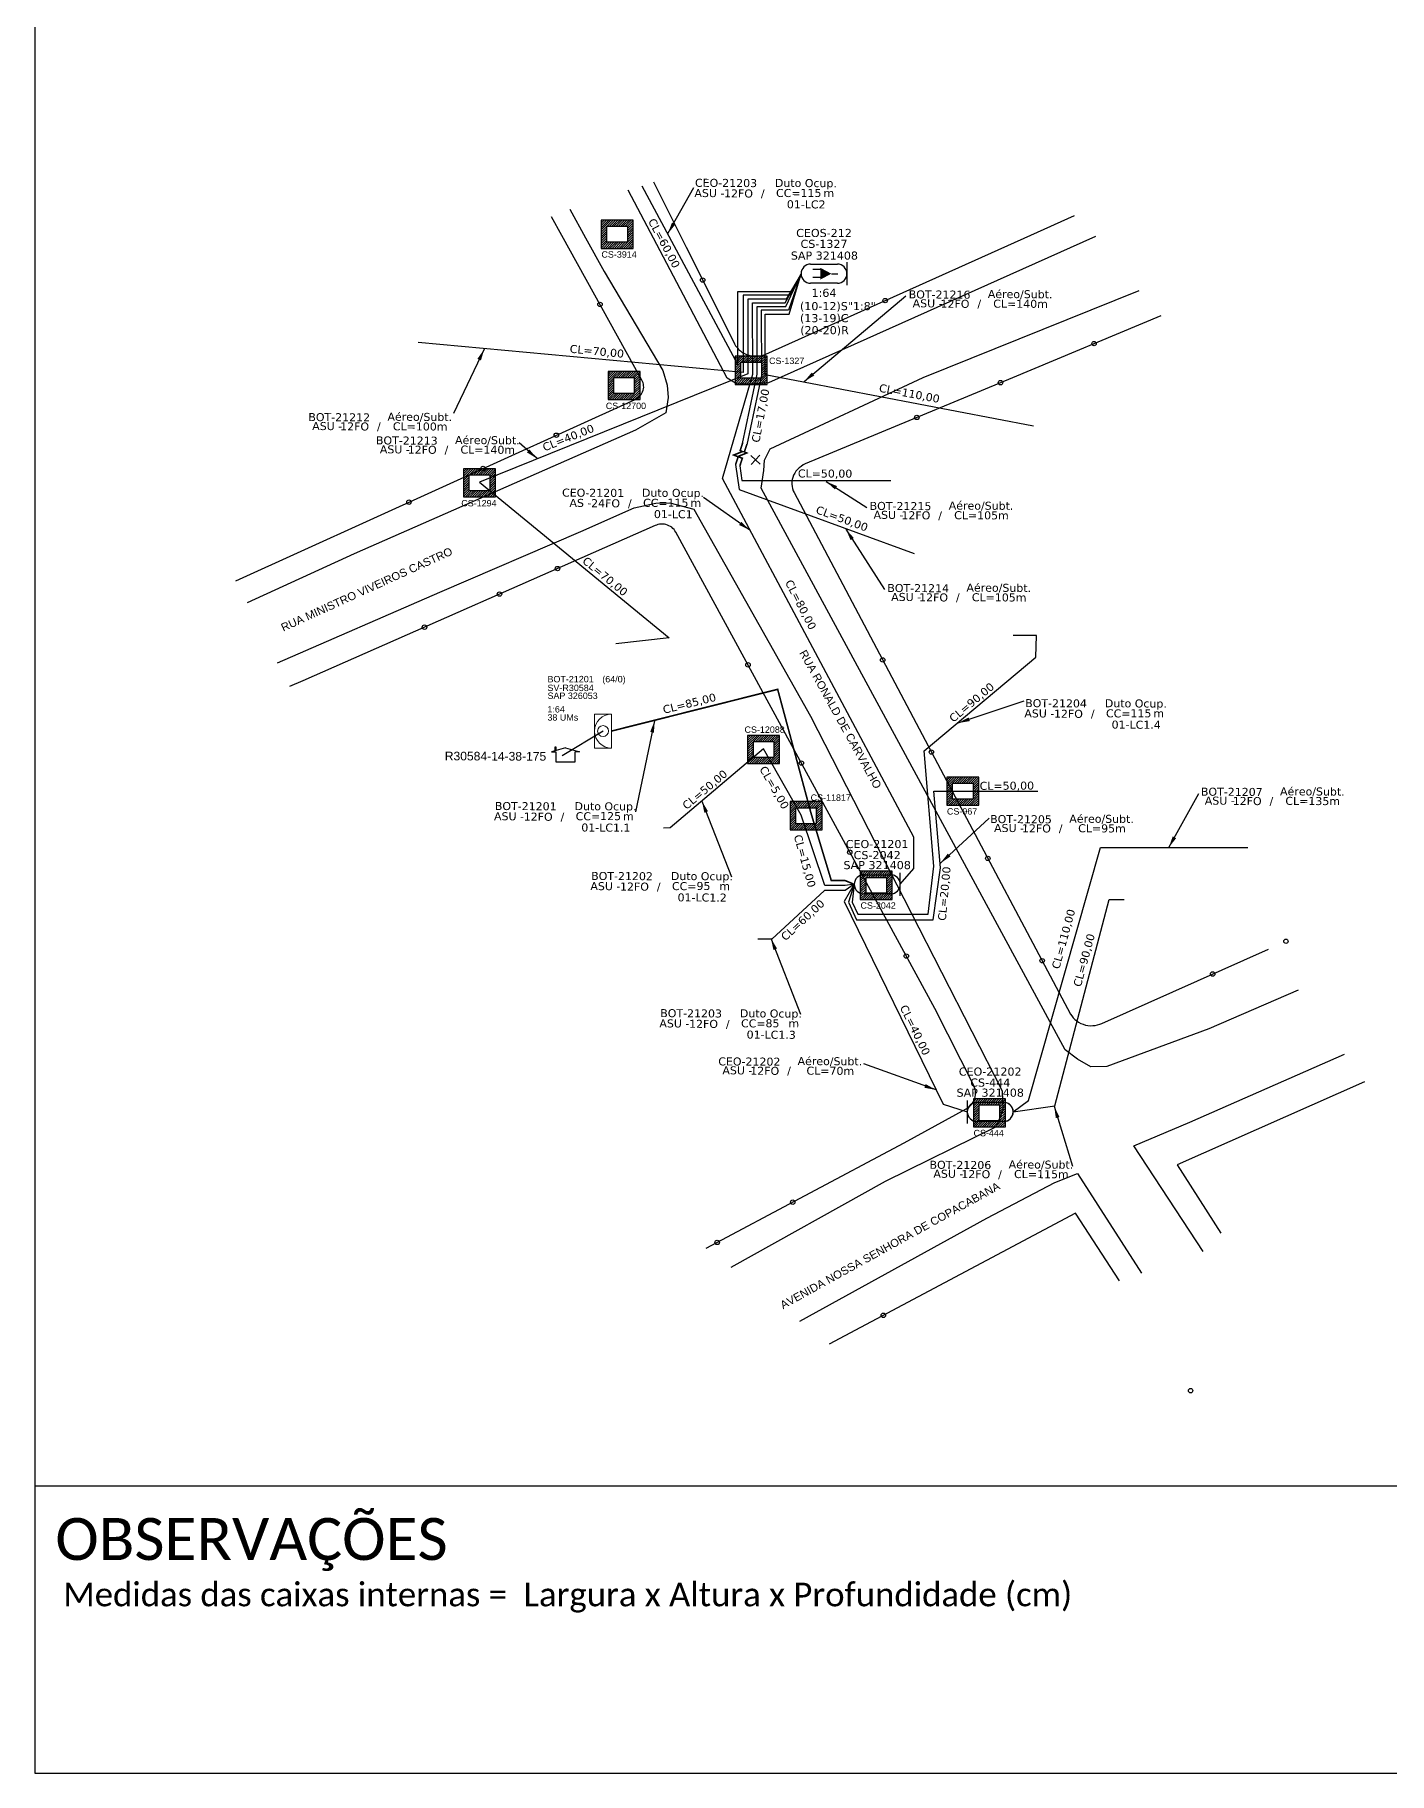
# Model space of a CAD drawing. Extents: x -89 to 749, y 705 to 1299.
# Drawn here: x -89.3 to 140.4, y 705 to 999.8 of the extents above; entities that cross this region are included whole.
import ezdxf
from ezdxf.enums import TextEntityAlignment as Align

# ---------------------------------------------------------------- set-up
doc = ezdxf.new("R2010")
doc.units = 0
for name, color, linetype in [('10.0-Cartográfico', 252, 'Continuous'), ('10.1-Caixas Subterrâneas', 5, 'Continuous'), ('20.4-CEOS', 1, 'Continuous'), ('20.5-CEO', 1, 'Continuous'), ('CAP a instalar', 1, 'Continuous'), ('celulas gpon', 7, 'Continuous'), ('label_cabos', 7, 'Continuous'), ('Legenda', 1, 'Continuous'), ('Segmento de Logradouro Texto', 238, 'Continuous'), ('Subida Lateral', 5, 'Continuous'), ('Surveys Casinhas', 7, 'Continuous'), ('surveys legendas', 7, 'Continuous')]:
    doc.layers.add(name, color=color, linetype=linetype)
doc.layers.add("20.0-LEGENDA DOS CDO'S", color=1, linetype='Continuous', lineweight=0)
doc.layers.add('20.1-CDO_INTERIOR', color=1, linetype='Continuous', lineweight=0)
doc.layers.add('EXTRA', color=50, linetype='Continuous', plot=False)
doc.styles.add('ARIAL', font='arial.ttf')
doc.styles.add('DIGICADE', font='')
doc.styles.add('siredit', font='verdana.ttf')
doc.styles.add('WMF-Calibri0', font='calibri.ttf')
doc.styles.get('DIGICADE').set_extended_font_data('Arial')
doc.linetypes.add('FENCELINE1', pattern='A,0.25,-0.1,[133,ltypeshp.shx,S=0.1,R=0,X=-0.1,Y=0],-0.1,1', length=1.45)
doc.dimstyles.new('CC', dxfattribs={"dimtxt": 1, "dimasz": 2, "dimexe": 0.18, "dimexo": 0.0625, "dimgap": 0.09, "dimtad": 0, "dimdec": 0, "dimrnd": 1, "dimzin": 0, "dimdsep": 46, "dimtxsty": 'siredit', "dimblk": 'NONE', "dimcen": 0, "dimse1": 1, "dimse2": 1, "dimsd1": 1, "dimsd2": 1, "dimclrt": 7, "dimadec": 0, "dimazin": 0, "dimtfac": 1, "dimtdec": 0, "dimtofl": 0, "dimtmove": 0, "dimatfit": 3, "dimfxl": 0, "dimtolj": 1, "dimtzin": 0, "dimarcsym": 0})

# ---------------------------------------------------------------- blocks, each defined once
blk = doc.blocks.new('DV')
at = {"linetype": 'Continuous'}
blk.add_circle((0, 0), 0.00000275, dxfattribs=at)
blk = doc.blocks.new('*X75')
at = {"color": 0, "linetype": 'Continuous'}
for p, q in [((-1.25, 0.34099), (-0.49099, 1.1)), ((-1.25, 0.517767), (-0.667767, 1.1)), ((-1.25, 0.694544), (-0.844544, 1.1)), ((-1.25, 0.87132), (-1.02132, 1.1)), ((-1.25, 1.048097), (-1.198097, 1.1)), ((-1.25, 0.164214), (-0.8035, 0.610714)), ((-1.25, -0.012563), (-0.8035, 0.433937)), ((-1.25, -0.18934), (-0.8035, 0.25716)), ((-1.25, -0.366117), (-0.8035, 0.080383)), ((-0.789214, 0.625), (-0.314214, 1.1)), ((-0.612437, 0.625), (-0.137437, 1.1)), ((-0.43566, 0.625), (0.03934, 1.1)), ((-0.258883, 0.625), (0.216117, 1.1)), ((-0.082107, 0.625), (0.392893, 1.1)), ((0.09467, 0.625), (0.56967, 1.1)), ((0.271447, 0.625), (0.746447, 1.1)), ((0.448223, 0.625), (0.923223, 1.1)), ((0.625, 0.625), (1.1, 1.1)), ((0.801777, 0.625), (1.25, 1.073223)), ((0.8035, 0.449947), (1.25, 0.896447)), ((0.8035, 0.27317), (1.25, 0.71967)), ((0.8035, 0.096393), (1.25, 0.542893)), ((0.8035, -0.080383), (1.25, 0.366117)), ((0.8035, -0.25716), (1.25, 0.18934)), ((0.8035, -0.433937), (1.25, 0.012563)), ((-1.25, -0.542893), (-0.8035, -0.096393)), ((-1.25, -0.71967), (-0.8035, -0.27317)), ((-1.25, -0.896447), (-0.8035, -0.449947)), ((-1.25, -1.073223), (-0.801777, -0.625)), ((-1.1, -1.1), (-0.625, -0.625)), ((-0.923223, -1.1), (-0.448223, -0.625)), ((-0.746447, -1.1), (-0.271447, -0.625)), ((-0.56967, -1.1), (-0.09467, -0.625)), ((-0.392893, -1.1), (0.082107, -0.625)), ((-0.216117, -1.1), (0.258883, -0.625)), ((-0.03934, -1.1), (0.43566, -0.625)), ((0.137437, -1.1), (0.612437, -0.625)), ((0.314214, -1.1), (0.789214, -0.625)), ((0.49099, -1.1), (1.25, -0.34099)), ((0.667767, -1.1), (1.25, -0.517767)), ((0.8035, -0.610714), (1.25, -0.164214)), ((0.844544, -1.1), (1.25, -0.694544)), ((1.02132, -1.1), (1.25, -0.87132)), ((1.198097, -1.1), (1.25, -1.048097))]:
    blk.add_line(p, q, dxfattribs=at)
blk = doc.blocks.new('MANHOLE_MQ')
at = {"color": 0, "linetype": 'Continuous'}
for p, q in [((0.00000623, 0.00000569), (-0.00000627, 0.00000569)), ((-0.00000627, 0.00000569), (-0.00000627, -0.00000531)), ((-0.00000404, 0.00000331), (0.00000399, 0.00000331)), ((-0.00000404, -0.00000294), (-0.00000404, 0.00000331)), ((0.00000399, 0.00000331), (0.00000399, -0.00000294)), ((0.00000623, -0.00000531), (0.00000623, 0.00000569)), ((-0.00000627, -0.00000531), (0.00000623, -0.00000531)), ((0.00000399, -0.00000294), (-0.00000404, -0.00000294)), ((0.00000399, -0.00000294), (0.00000399, -0.00000294))]:
    blk.add_line(p, q, dxfattribs=at)
at = {"color": 0, "linetype": 'Continuous', "xscale": 5e-06, "yscale": 5e-06, "zscale": 1e-05}
blk.add_blockref('*X75', (-0.00000002, 0.00000019), dxfattribs=at)
blk = doc.blocks.new('Inst CB DT OCUP CFOA-SM-ASU-120-S-12')
at = {"layer": 'label_cabos', "color": 0, "style": 'siredit'}
for tag, flags, p in [('ID_ATIVIDADE', 3, (1.31, 2.67)), ('FATOR', 1, (11.56, 2.55))]:
    blk.add_attdef(tag, text='', height=1, rotation=359.69, dxfattribs=dict(at, flags=flags)).set_placement(p, align=Align.MIDDLE_CENTER)
for tag, p in [('TIPO_CABO', (1.26, 0)), ('DESTINO_CABO', (3.13, 1.26)), ('CABO', (4.69, -0.05)), ('/', (7.71, -0.05)), ('LANCE', (10.91, 0)), ('TIPO_CABO', (13.11, 1.24)), ('UND', (15.96, 0)), ('FID', (13.15, -1.41))]:
    blk.add_attdef(tag, text='', height=1, rotation=359.69, dxfattribs=at).set_placement(p, align=Align.MIDDLE_CENTER)
blk.add_attdef('QTDE', (12.43, -0.47), '', height=1, rotation=359.69, dxfattribs=at)
blk = doc.blocks.new('Inst CB DT OCUP CFOA-SM-AS-80-TS-24')
at = {"layer": 'label_cabos', "color": 0, "style": 'siredit'}
for tag, flags, p in [('ID_ATIVIDADE', 3, (1.31, 2.67)), ('FATOR', 1, (11.56, 2.55))]:
    blk.add_attdef(tag, text='', height=1, rotation=359.69, dxfattribs=dict(at, flags=flags)).set_placement(p, align=Align.MIDDLE_CENTER)
for tag, p in [('TIPO_CABO', (1.76, 0)), ('DESTINO_CABO', (3.13, 1.26)), ('CABO', (4.69, -0.05)), ('/', (7.71, -0.05)), ('LANCE', (10.91, 0)), ('TIPO_CABO', (13.11, 1.24)), ('UND', (15.96, 0)), ('FID', (13.15, -1.41))]:
    blk.add_attdef(tag, text='', height=1, rotation=359.69, dxfattribs=at).set_placement(p, align=Align.MIDDLE_CENTER)
blk.add_attdef('QTDE', (12.43, -0.47), '', height=1, rotation=359.69, dxfattribs=at)
blk = doc.blocks.new('_None')
blk = doc.blocks.new('LEGENDA DOS CABOS')
at = {"layer": 'EXTRA', "color": 0, "style": 'siredit'}
for tag, p in [('ID', (4.6, 0.97)), ('XX', (9.03, 0.97))]:
    blk.add_attdef(tag, text='', height=0.48, rotation=359.69, dxfattribs=at).set_placement(p, align=Align.MIDDLE_CENTER)
at = {"layer": 'Legenda', "color": 0, "style": 'siredit'}
for tag, p in [('TIPO_CABO', (1.31, 0)), ('CABO', (4.69, -0.05)), ('/', (6.81, -0.05)), ('METROS', (10.03, -0.05))]:
    blk.add_attdef(tag, text='', height=0.8, rotation=359.69, dxfattribs=at).set_placement(p, align=Align.MIDDLE_CENTER)
blk = doc.blocks.new('*U108')
at = {"layer": '20.4-CEOS', "color": 7, "style": 'siredit'}
for tag, p in [('FIBRAS_SPLITTER', (0, 0)), ('FIBRAS_TOP_C', (0, -4.13)), ('RESERVA_FINAIS', (0, -5.46))]:
    blk.add_attdef(tag, p, '', height=1.01, dxfattribs=at)
for tag, p, flags in [('ID_ATIVIDADE', (0, -6.77), 3), ('QTDE', (0, -9.4), 1), ('FATOR', (0, -8.09), 1), ('FID', (0, -10.71), 1)]:
    blk.add_attdef(tag, p, '', height=1.01, dxfattribs=dict(at, flags=flags))

msp = doc.modelspace()

# ---------------------------------------------------------------- linework, layer by layer
at = {"color": 1}
for p, q in [((32.11, 928.49), (33.68, 927.02)), ((33.63, 928.54), (32.16, 926.97))]:
    msp.add_line(p, q, dxfattribs=at)
msp.add_lwpolyline([(-89.32, 705.02), (749.25, 705.02), (749.25, 1299.02), (-89.32, 1299.02), (-89.32, 705.02)])
at = {"color": 4}
msp.add_lwpolyline([(7.06, 881.75), (0.12, 877.54)], dxfattribs=at)
at = {"color": 7}
msp.add_lwpolyline([(-89.24, 753.78), (237.71, 753.78)], dxfattribs=at)
for centre, start, end in [((70.44, 817.17), 89.9874, 270.0003), ((74.99, 817.17), 269.6848, 91.416)]:
    msp.add_arc(centre, 1.62, start, end, dxfattribs=at)
at = {"color": 5}
msp.add_point((49.64, 855.76), dxfattribs=at)
at = {"layer": '10.0-Cartográfico', "color": 4}
for points in [[(16.15, 964.28), (11.31, 973.46)], [(15.6, 974.86), (21.14, 963.81)], [(1.44, 970.23), (4.08, 965.41)], [(0.05, 965.79), (-1.7, 968.93)], [(79.58, 965.84), (87.02, 969.18)], [(-55.22, 907.24), (12.5, 937.98), (12.74, 938.12), (12.97, 938.27), (13.16, 938.45), (13.35, 938.63), (13.52, 938.84), (13.64, 939.06), (13.76, 939.3), (13.85, 939.54), (13.9, 939.79), (13.94, 940.05), (13.93, 940.3), (13.9, 940.56), (13.85, 940.81), (13.75, 941.05), (13.64, 941.28), (0.05, 965.79)], [(4.08, 965.41), (7.22, 959.67), (17.18, 942.88), (17.92, 940.42), (18.09, 938.34), (17.7, 935.73), (12.53, 932.8), (-35.16, 911.81), (-53.3, 903.47)], [(90.58, 965.59), (35.12, 940.8), (32.28, 940.59), (29.81, 940.56), (28.09, 941.6), (16.15, 964.28)], [(21.14, 963.81), (22.76, 960.57), (29.34, 947.43), (29.53, 947.1), (29.78, 946.77), (30.03, 946.48), (30.34, 946.22), (30.66, 945.97), (31.02, 945.77), (31.39, 945.6), (31.78, 945.47), (32.18, 945.38), (32.59, 945.32), (33.01, 945.3), (33.42, 945.33), (33.83, 945.4), (34.23, 945.5), (34.67, 945.68), (79.58, 965.84)], [(124.92, 837.82), (109.8, 831.25), (92.47, 824.84), (89.75, 824.81), (87.5, 826.11), (85.4, 827.71), (33.88, 922.96), (34.32, 925.92), (34.45, 927.7), (35.39, 929.63), (61.34, 941.68), (97.96, 956.44)], [(101.62, 952.18), (76.47, 941.67), (41.33, 927.06), (40.96, 926.87), (40.62, 926.64), (40.3, 926.4), (40.02, 926.11), (39.77, 925.81), (39.55, 925.48), (39.37, 925.14), (39.24, 924.77), (39.14, 924.4), (39.09, 924.02), (39.08, 923.63), (39.11, 923.25), (39.2, 922.87), (39.31, 922.5), (39.46, 922.18)], [(-48.14, 893.32), (-20.63, 905.31), (3.31, 915.59), (12.34, 919.58), (16.02, 920.4), (18.38, 920.43), (22.42, 919.39), (42.22, 884.3), (59.31, 850.9), (74.72, 820.76), (74.84, 817.46), (73.69, 814.63), (54.9, 805.37), (28.73, 790.79)], [(39.46, 922.18), (64.76, 874.35), (86.32, 833.77), (86.53, 833.45), (86.78, 833.13), (87.06, 832.85), (87.37, 832.59), (87.7, 832.37), (88.07, 832.18), (88.45, 832.02), (88.84, 831.9), (89.26, 831.82), (89.67, 831.79), (90.08, 831.8), (90.49, 831.84), (90.89, 831.92), (91.29, 832.03), (91.63, 832.17), (119.89, 844.78)], [(24.56, 794.04), (58.11, 811.94), (68.61, 817.7), (68.89, 817.88), (69.17, 818.08), (69.4, 818.31), (69.63, 818.56), (69.81, 818.83), (69.96, 819.12), (70.08, 819.42), (70.17, 819.73), (70.21, 820.05), (70.24, 820.37), (70.21, 820.69), (70.15, 821.01), (70.05, 821.31), (69.92, 821.64), (63.31, 834.7), (19.39, 915.5), (19.25, 915.72), (19.09, 915.93), (18.9, 916.12), (18.7, 916.3), (18.47, 916.44), (18.23, 916.57), (17.98, 916.68), (17.71, 916.76), (17.45, 916.81), (17.17, 916.84), (16.89, 916.84), (16.62, 916.82), (16.35, 916.77), (16.09, 916.68), (15.88, 916.61), (-43.85, 890.28), (-46.11, 889.32)], [(108.83, 793.48), (97.06, 811.39), (106.56, 815.43), (132.78, 826.94)], [(136.18, 822.25), (104.4, 808.18), (111.81, 796.62)], [(40.42, 781.68), (72.12, 799.15), (83.67, 805.2), (87.5, 806.75), (98.38, 789.85)], [(94.61, 788.54), (87.16, 800.02), (45.4, 777.79)]]:
    msp.add_lwpolyline(points, dxfattribs=at)
at = {"layer": '20.1-CDO_INTERIOR', "color": 1, "lineweight": 18}
msp.add_lwpolyline([(5.62, 878.87), (5.62, 884.63), (8.5, 884.63), (8.5, 878.87)], close=True, dxfattribs=at)
msp.add_circle((7.06, 881.75), 0.923, dxfattribs=at)
msp.add_arc((8.5, 881.75), 2.88, 90.0276, 270.0276, dxfattribs=at)
at = {"layer": '20.4-CEOS', "color": 7}
for p, q in [((42.25, 960.92), (46.79, 960.92)), ((46.79, 957.69), (42.25, 957.69))]:
    msp.add_line(p, q, dxfattribs=at)
for points in [[(48.4, 961.26), (48.4, 957.36)], [(43.98, 960.01), (42.6, 960.01)], [(43.98, 958.67), (42.6, 958.67)], [(45.77, 959.31), (46.86, 959.31)]]:
    msp.add_lwpolyline(points, dxfattribs=at)
msp.add_lwpolyline([(45.77, 959.31, 0, 2, 0), (43.9, 959.31, 2, 2, 0)], format="xyseb", dxfattribs=at)
for centre, start, end in [((42.25, 959.31), 90, 270), ((46.79, 959.31), 270, 90)]:
    msp.add_arc(centre, 1.62, start, end, dxfattribs=at)
at = {"layer": '20.5-CEO', "color": 5}
for p, q in [((51.27, 857.39), (55.82, 857.39)), ((55.82, 854.14), (51.27, 854.14))]:
    msp.add_line(p, q, dxfattribs=at)
at = {"layer": '20.5-CEO', "color": 7}
for p, q in [((70.44, 818.8), (74.99, 818.8)), ((74.99, 815.55), (70.44, 815.55))]:
    msp.add_line(p, q, dxfattribs=at)
at = {"layer": '20.5-CEO', "color": 5}
msp.add_lwpolyline([(57.45, 853.8), (57.45, 857.72)], dxfattribs=at)
at = {"layer": '20.5-CEO', "color": 7}
msp.add_lwpolyline([(68.81, 819.13), (68.81, 815.22)], dxfattribs=at)
at = {"layer": '20.5-CEO', "color": 5}
for centre, start, end in [((51.27, 855.76), 90, 270), ((55.82, 855.76), 270, 90)]:
    msp.add_arc(centre, 1.62, start, end, dxfattribs=at)
at = {"layer": '20.5-CEO', "color": 7}
for centre, start, end in [((70.44, 817.17), 90, 270), ((74.99, 817.17), 270, 90)]:
    msp.add_arc(centre, 1.62, start, end, dxfattribs=at)
at = {"layer": 'CAP a instalar', "color": 7, "ltscale": 5}
for points in [[(13.61, 974.21), (29.93, 943.83), (29.93, 956.28), (39.04, 956.28), (40.63, 959.31)], [(57.45, 855.76), (59.77, 858.44), (59.77, 863.76), (59.77, 863.76), (27.33, 924.6), (32.43, 942.29), (32.42, 954.38), (37.96, 954.38), (40.63, 959.3)], [(49.64, 855.76), (49.3, 852.72), (50.23, 850.72), (62.19, 850.72), (63.17, 858.84), (61.48, 878.42), (61.48, 878.42), (80.44, 894.3), (80.57, 897.93), (76.6, 897.93)], [(49.64, 855.76), (48.12, 855.56), (44.68, 855.56), (40.66, 867.51), (34.27, 878.71), (18.42, 865.35), (17.3, 865.31)], [(49.64, 855.76), (48.12, 854.73), (44.61, 854.73), (35.65, 846.48), (33.27, 846.48)]]:
    msp.add_lwpolyline(points, dxfattribs=at)
at = {"layer": 'CAP a instalar', "color": 8, "linetype": 'FENCELINE1', "ltscale": 5}
for points in [[(40.63, 959.3), (38.87, 955.65), (30.79, 955.65), (30.81, 942.56), (-24.29, 947.63)], [(40.63, 959.3), (38.08, 955.01), (31.59, 955.01), (31.61, 942.33), (-13.92, 923.94), (18.27, 897.55), (9.21, 896.52)], [(30.69, 930.54), (33.18, 942.29), (33.16, 953.74), (38.05, 953.74), (40.63, 959.31)], [(40.63, 959.31), (38.51, 953.11), (33.88, 953.11), (33.9, 942.05), (31.41, 930.29)], [(80.02, 933.46), (34.54, 942.15), (34.52, 952.47), (38.61, 952.47), (40.63, 959.3)], [(29.53, 926.95), (30.12, 922.7), (59.82, 911.88)], [(30.25, 926.7), (30.6, 924.24), (55.86, 924.26)], [(49.64, 855.76), (48.65, 852.71), (50.04, 849.76), (63.03, 849.76), (64.25, 858.57), (63.13, 871.58), (80.76, 871.57)], [(76.62, 817.17), (79.22, 819.13), (91.38, 861.98), (116.39, 861.98)], [(49.64, 855.76), (47.96, 852.83), (64.74, 818.46), (68.81, 817.17)], [(76.62, 817.17), (83.66, 818.2), (92.9, 853.19), (95.44, 853.19)]]:
    msp.add_lwpolyline(points, dxfattribs=at)
at = {"layer": 'CAP a instalar', "ltscale": 5, "const_width": 0.271}
msp.add_lwpolyline([(49.64, 855.76), (48.12, 856.39), (45.76, 856.39), (42.31, 867.85), (36.66, 888.83), (36.66, 888.83), (8.5, 881.75)], dxfattribs=at)
at = {"layer": 'Subida Lateral', "color": 8, "const_width": 0.271}
for points in [[(29.53, 926.95), (29.96, 928.26), (29.22, 928.56), (30.69, 929.15), (30.31, 929.33), (30.74, 930.68)], [(30.25, 926.7), (30.67, 928.01), (29.93, 928.31), (31.41, 928.91), (31.02, 929.09), (31.46, 930.43)]]:
    msp.add_lwpolyline(points, dxfattribs=at)
at = {"layer": 'Surveys Casinhas'}
for p, q in [((0.7, 878.91), (-1.68, 878.22)), ((-1.14, 879.02), (-1.14, 878.39)), ((-0.89, 879.02), (-1.14, 879.02)), ((-0.89, 878.46), (-0.89, 879.02)), ((0.7, 878.91), (3.08, 878.21)), ((-1.68, 878.22), (-0.93, 878.22)), ((-0.93, 878.22), (-0.93, 876.52)), ((-0.93, 876.52), (2.33, 876.51)), ((3.08, 878.21), (2.33, 878.21)), ((2.33, 876.51), (2.33, 878.21))]:
    msp.add_line(p, q, dxfattribs=at)

# ---------------------------------------------------------------- block references
at = {"layer": '10.0-Cartográfico', "xscale": 135674.9956311449, "yscale": 135674.9956311449, "zscale": 135674.9956311449}
for p in [(23.94, 958.23), (6.53, 954.1), (54.89, 954.75), (90.31, 947.45), (74.45, 940.83), (60.26, 934.93), (-0.87, 931.92), (-13.29, 926.28), (-25.87, 920.57), (-0.67, 909.31), (-10.51, 904.98), (-23.23, 899.37), (31.63, 892.98), (54.47, 893.81), (62.73, 878.19), (40.68, 876.33), (48.89, 861.21), (72.3, 860.16), (122.85, 846.1), (58.48, 843.59), (81.52, 842.8), (110.43, 840.55), (39.21, 801.86), (26.4, 795.03), (54.58, 782.67), (106.69, 769.9)]:
    msp.add_blockref('DV', p, dxfattribs=at)
at = {"layer": '10.1-Caixas Subterrâneas', "color": 30, "xscale": 433871.7503406091, "yscale": 433871.7503406091, "zscale": 433871.7503406091}
for p, rotation in [((9.45, 966.07), 180.0000000000629), ((32.16, 943.01), 180.0000000000629), ((10.6, 940.43), 180.0000000000629), ((-13.92, 923.94), 180.0000000000629), ((34.27, 878.71), 180.0000000000628), ((68.04, 871.63), 180.0000000000629), ((41.46, 867.48), 180.0000000000628), ((53.38, 855.67), 180.0000000000629), ((72.55, 817.08), 180.0000000000629)]:
    msp.add_blockref('MANHOLE_MQ', p, dxfattribs=dict(at, rotation=rotation))
at = {"layer": '20.4-CEOS', "color": 0, "lineweight": 0}
ref = msp.add_blockref('*U108', (40.44, 953.13), dxfattribs=dict(at, xscale=1.356749956311449, yscale=1.356749956311449, zscale=1.356749956311449))
ref.add_attrib('FIBRAS_SPLITTER', '(10-12)S"1:8"', (40.44, 953.13), dxfattribs={"color": 7, "height": 1.3699, "style": 'siredit'})
ref.add_attrib('FIBRAS_TOP_C', '(13-19)C', (40.44, 951.09), dxfattribs={"color": 7, "height": 1.37, "style": 'siredit'})
ref.add_attrib('RESERVA_FINAIS', '(20-20)R', (40.49, 949.05), dxfattribs={"color": 7, "height": 1.37, "style": 'siredit'})
at = {"layer": 'label_cabos', "color": 0, "lineweight": 0}
ref = msp.add_blockref('Inst CB DT OCUP CFOA-SM-ASU-120-S-12', (23.67, 972.99), dxfattribs=dict(at, xscale=1.356749956311449, yscale=1.356749956311449, zscale=1.356749956311449))
ref.add_attrib('DESTINO_CABO', 'CEO-21203', dxfattribs={"color": 0, "height": 1.357, "rotation": 359.69, "style": 'siredit'}).set_placement((27.91, 974.7), align=Align.MIDDLE_CENTER)
ref.add_attrib('CABO', '12FO', dxfattribs={"color": 0, "height": 1.357, "rotation": 359.69, "style": 'siredit'}).set_placement((30.02, 972.92), align=Align.MIDDLE_CENTER)
ref.add_attrib('TIPO_CABO', 'Duto Ocup.', dxfattribs={"color": 0, "height": 1.357, "rotation": 359.69, "style": 'siredit'}).set_placement((41.45, 974.68), align=Align.MIDDLE_CENTER)
ref.add_attrib('/', '/', dxfattribs={"color": 0, "height": 1.36, "rotation": 359.69, "style": 'siredit'}).set_placement((34.13, 972.92), align=Align.MIDDLE_CENTER)
ref.add_attrib('TIPO_CABO', 'ASU - ', dxfattribs={"color": 0, "height": 1.357, "rotation": 359.69, "style": 'siredit'}).set_placement((25.38, 972.98), align=Align.MIDDLE_CENTER)
ref.add_attrib('FID', '01-LC2', dxfattribs={"color": 0, "height": 1.357, "rotation": 359.69, "style": 'siredit'}).set_placement((41.5, 971.07), align=Align.MIDDLE_CENTER)
ref.add_attrib('LANCE', 'CC=', dxfattribs={"color": 0, "height": 1.357, "rotation": 359.69, "style": 'siredit'}).set_placement((38.47, 972.99), align=Align.MIDDLE_CENTER)
ref.add_attrib('QTDE', '115', (40.53, 972.34), dxfattribs={"color": 0, "height": 1.357, "rotation": 359.69, "style": 'siredit'})
ref.add_attrib('UND', 'm', dxfattribs={"color": 0, "height": 1.36, "rotation": 359.69, "style": 'siredit'}).set_placement((45.33, 972.99), align=Align.MIDDLE_CENTER)
ref = msp.add_blockref('LEGENDA DOS CABOS', (58.37, 953.57), dxfattribs=dict(at, xscale=1.356749956311449, yscale=1.356749956311449, zscale=1.356749956311449))
ref.add_attrib('ID', 'BOT-21216', dxfattribs={"color": 0, "height": 1.357, "rotation": 359.69, "style": 'siredit'}).set_placement((64.12, 955.78), align=Align.MIDDLE_CENTER)
ref.add_attrib('CABO', '12FO', dxfattribs={"color": 0, "height": 1.357, "rotation": 359.69, "style": 'siredit'}).set_placement((66.73, 954.21), align=Align.MIDDLE_CENTER)
ref.add_attrib('METROS', 'CL=140m', dxfattribs={"color": 0, "height": 1.357, "rotation": 359.69, "style": 'siredit'}).set_placement((77.85, 954.21), align=Align.MIDDLE_CENTER)
ref.add_attrib('XX', 'Aéreo/Subt.', dxfattribs={"color": 0, "height": 1.3567, "rotation": 359.69, "style": 'siredit'}).set_placement((77.78, 955.84), align=Align.MIDDLE_CENTER)
ref.add_attrib('/', '/', dxfattribs={"color": 0, "height": 1.36, "rotation": 359.69, "style": 'siredit'}).set_placement((70.84, 954.21), align=Align.MIDDLE_CENTER)
ref.add_attrib('TIPO_CABO', 'ASU -', dxfattribs={"color": 0, "height": 1.357, "rotation": 359.69, "style": 'siredit'}).set_placement((62.09, 954.28), align=Align.MIDDLE_CENTER)
ref = msp.add_blockref('LEGENDA DOS CABOS', (-43.44, 932.76), dxfattribs=dict(at, xscale=1.356749956311449, yscale=1.356749956311449, zscale=1.356749956311449))
ref.add_attrib('ID', 'BOT-21212', dxfattribs={"color": 0, "height": 1.357, "rotation": 359.69, "style": 'siredit'}).set_placement((-37.69, 934.97), align=Align.MIDDLE_CENTER)
ref.add_attrib('CABO', '12FO', dxfattribs={"color": 0, "height": 1.357, "rotation": 359.69, "style": 'siredit'}).set_placement((-35.08, 933.41), align=Align.MIDDLE_CENTER)
ref.add_attrib('METROS', 'CL=100m', dxfattribs={"color": 0, "height": 1.357, "rotation": 359.69, "style": 'siredit'}).set_placement((-23.96, 933.41), align=Align.MIDDLE_CENTER)
ref.add_attrib('XX', 'Aéreo/Subt.', dxfattribs={"color": 0, "height": 1.3567, "rotation": 359.69, "style": 'siredit'}).set_placement((-24.03, 935.03), align=Align.MIDDLE_CENTER)
ref.add_attrib('/', '/', dxfattribs={"color": 0, "height": 1.36, "rotation": 359.69, "style": 'siredit'}).set_placement((-30.97, 933.41), align=Align.MIDDLE_CENTER)
ref.add_attrib('TIPO_CABO', 'ASU -', dxfattribs={"color": 0, "height": 1.357, "rotation": 359.69, "style": 'siredit'}).set_placement((-39.73, 933.47), align=Align.MIDDLE_CENTER)
ref = msp.add_blockref('LEGENDA DOS CABOS', (-31.98, 928.81), dxfattribs=dict(at, xscale=1.356749956311449, yscale=1.356749956311449, zscale=1.356749956311449))
ref.add_attrib('ID', 'BOT-21213', dxfattribs={"color": 0, "height": 1.357, "rotation": 359.69, "style": 'siredit'}).set_placement((-26.23, 931.02), align=Align.MIDDLE_CENTER)
ref.add_attrib('CABO', '12FO', dxfattribs={"color": 0, "height": 1.357, "rotation": 359.69, "style": 'siredit'}).set_placement((-23.62, 929.46), align=Align.MIDDLE_CENTER)
ref.add_attrib('METROS', 'CL=140m', dxfattribs={"color": 0, "height": 1.357, "rotation": 359.69, "style": 'siredit'}).set_placement((-12.5, 929.46), align=Align.MIDDLE_CENTER)
ref.add_attrib('XX', 'Aéreo/Subt.', dxfattribs={"color": 0, "height": 1.3567, "rotation": 359.69, "style": 'siredit'}).set_placement((-12.57, 931.08), align=Align.MIDDLE_CENTER)
ref.add_attrib('/', '/', dxfattribs={"color": 0, "height": 1.36, "rotation": 359.69, "style": 'siredit'}).set_placement((-19.51, 929.46), align=Align.MIDDLE_CENTER)
ref.add_attrib('TIPO_CABO', 'ASU -', dxfattribs={"color": 0, "height": 1.357, "rotation": 359.69, "style": 'siredit'}).set_placement((-28.26, 929.52), align=Align.MIDDLE_CENTER)
ref = msp.add_blockref('Inst CB DT OCUP CFOA-SM-AS-80-TS-24', (1.12, 920.45), dxfattribs=dict(at, xscale=1.356749956311449, yscale=1.356749956311449, zscale=1.356749956311449))
ref.add_attrib('DESTINO_CABO', 'CEO-21201', dxfattribs={"color": 0, "height": 1.357, "rotation": 359.69, "style": 'siredit'}).set_placement((5.37, 922.16), align=Align.MIDDLE_CENTER)
ref.add_attrib('CABO', '24FO', dxfattribs={"color": 0, "height": 1.357, "rotation": 359.69, "style": 'siredit'}).set_placement((7.48, 920.38), align=Align.MIDDLE_CENTER)
ref.add_attrib('TIPO_CABO', 'Duto Ocup.', dxfattribs={"color": 0, "height": 1.357, "rotation": 359.69, "style": 'siredit'}).set_placement((18.91, 922.14), align=Align.MIDDLE_CENTER)
ref.add_attrib('/', '/', dxfattribs={"color": 0, "height": 1.36, "rotation": 359.69, "style": 'siredit'}).set_placement((11.59, 920.38), align=Align.MIDDLE_CENTER)
ref.add_attrib('TIPO_CABO', 'AS - ', dxfattribs={"color": 0, "height": 1.357, "rotation": 359.69, "style": 'siredit'}).set_placement((3.51, 920.44), align=Align.MIDDLE_CENTER)
ref.add_attrib('FID', '01-LC1', dxfattribs={"color": 0, "height": 1.357, "rotation": 359.69, "style": 'siredit'}).set_placement((18.96, 918.53), align=Align.MIDDLE_CENTER)
ref.add_attrib('LANCE', 'CC=', dxfattribs={"color": 0, "height": 1.357, "rotation": 359.69, "style": 'siredit'}).set_placement((15.92, 920.45), align=Align.MIDDLE_CENTER)
ref.add_attrib('QTDE', '115', (17.98, 919.81), dxfattribs={"color": 0, "height": 1.357, "rotation": 359.69, "style": 'siredit'})
ref.add_attrib('UND', 'm', dxfattribs={"color": 0, "height": 1.36, "rotation": 359.69, "style": 'siredit'}).set_placement((22.78, 920.45), align=Align.MIDDLE_CENTER)
ref = msp.add_blockref('LEGENDA DOS CABOS', (51.74, 917.7), dxfattribs=dict(at, xscale=1.356749956311449, yscale=1.356749956311449, zscale=1.356749956311449))
ref.add_attrib('ID', 'BOT-21215', dxfattribs={"color": 0, "height": 1.357, "rotation": 359.69, "style": 'siredit'}).set_placement((57.49, 919.91), align=Align.MIDDLE_CENTER)
ref.add_attrib('CABO', '12FO', dxfattribs={"color": 0, "height": 1.357, "rotation": 359.69, "style": 'siredit'}).set_placement((60.1, 918.34), align=Align.MIDDLE_CENTER)
ref.add_attrib('METROS', 'CL=105m', dxfattribs={"color": 0, "height": 1.357, "rotation": 359.69, "style": 'siredit'}).set_placement((71.22, 918.34), align=Align.MIDDLE_CENTER)
ref.add_attrib('XX', 'Aéreo/Subt.', dxfattribs={"color": 0, "height": 1.3567, "rotation": 359.69, "style": 'siredit'}).set_placement((71.15, 919.97), align=Align.MIDDLE_CENTER)
ref.add_attrib('/', '/', dxfattribs={"color": 0, "height": 1.36, "rotation": 359.69, "style": 'siredit'}).set_placement((64.21, 918.34), align=Align.MIDDLE_CENTER)
ref.add_attrib('TIPO_CABO', 'ASU -', dxfattribs={"color": 0, "height": 1.357, "rotation": 359.69, "style": 'siredit'}).set_placement((55.46, 918.41), align=Align.MIDDLE_CENTER)
ref = msp.add_blockref('LEGENDA DOS CABOS', (54.73, 903.78), dxfattribs=dict(at, xscale=1.356749956311449, yscale=1.356749956311449, zscale=1.356749956311449))
ref.add_attrib('ID', 'BOT-21214', dxfattribs={"color": 0, "height": 1.357, "rotation": 359.69, "style": 'siredit'}).set_placement((60.49, 905.99), align=Align.MIDDLE_CENTER)
ref.add_attrib('CABO', '12FO', dxfattribs={"color": 0, "height": 1.357, "rotation": 359.69, "style": 'siredit'}).set_placement((63.1, 904.42), align=Align.MIDDLE_CENTER)
ref.add_attrib('METROS', 'CL=105m', dxfattribs={"color": 0, "height": 1.357, "rotation": 359.69, "style": 'siredit'}).set_placement((74.22, 904.42), align=Align.MIDDLE_CENTER)
ref.add_attrib('XX', 'Aéreo/Subt.', dxfattribs={"color": 0, "height": 1.3567, "rotation": 359.69, "style": 'siredit'}).set_placement((74.15, 906.05), align=Align.MIDDLE_CENTER)
ref.add_attrib('/', '/', dxfattribs={"color": 0, "height": 1.36, "rotation": 359.69, "style": 'siredit'}).set_placement((67.21, 904.42), align=Align.MIDDLE_CENTER)
ref.add_attrib('TIPO_CABO', 'ASU -', dxfattribs={"color": 0, "height": 1.357, "rotation": 359.69, "style": 'siredit'}).set_placement((58.45, 904.49), align=Align.MIDDLE_CENTER)
ref = msp.add_blockref('Inst CB DT OCUP CFOA-SM-ASU-120-S-12', (79.62, 884.75), dxfattribs=dict(at, xscale=1.356749956311449, yscale=1.356749956311449, zscale=1.356749956311449))
ref.add_attrib('DESTINO_CABO', 'BOT-21204', dxfattribs={"color": 0, "height": 1.357, "rotation": 359.69, "style": 'siredit'}).set_placement((83.87, 886.46), align=Align.MIDDLE_CENTER)
ref.add_attrib('CABO', '12FO', dxfattribs={"color": 0, "height": 1.357, "rotation": 359.69, "style": 'siredit'}).set_placement((85.97, 884.68), align=Align.MIDDLE_CENTER)
ref.add_attrib('TIPO_CABO', 'Duto Ocup.', dxfattribs={"color": 0, "height": 1.357, "rotation": 359.69, "style": 'siredit'}).set_placement((97.4, 886.44), align=Align.MIDDLE_CENTER)
ref.add_attrib('/', '/', dxfattribs={"color": 0, "height": 1.36, "rotation": 359.69, "style": 'siredit'}).set_placement((90.08, 884.68), align=Align.MIDDLE_CENTER)
ref.add_attrib('TIPO_CABO', 'ASU - ', dxfattribs={"color": 0, "height": 1.357, "rotation": 359.69, "style": 'siredit'}).set_placement((81.33, 884.74), align=Align.MIDDLE_CENTER)
ref.add_attrib('FID', '01-LC1.4', dxfattribs={"color": 0, "height": 1.357, "rotation": 359.69, "style": 'siredit'}).set_placement((97.46, 882.83), align=Align.MIDDLE_CENTER)
ref.add_attrib('LANCE', 'CC=', dxfattribs={"color": 0, "height": 1.357, "rotation": 359.69, "style": 'siredit'}).set_placement((94.42, 884.75), align=Align.MIDDLE_CENTER)
ref.add_attrib('QTDE', '115', (96.48, 884.1), dxfattribs={"color": 0, "height": 1.357, "rotation": 359.69, "style": 'siredit'})
ref.add_attrib('UND', 'm', dxfattribs={"color": 0, "height": 1.36, "rotation": 359.69, "style": 'siredit'}).set_placement((101.28, 884.75), align=Align.MIDDLE_CENTER)
ref = msp.add_blockref('Inst CB DT OCUP CFOA-SM-ASU-120-S-12', (-10.31, 867.3), dxfattribs=dict(at, xscale=1.356749956311449, yscale=1.356749956311449, zscale=1.356749956311449))
ref.add_attrib('DESTINO_CABO', 'BOT-21201', dxfattribs={"color": 0, "height": 1.357, "rotation": 359.69, "style": 'siredit'}).set_placement((-6.06, 869.02), align=Align.MIDDLE_CENTER)
ref.add_attrib('CABO', '12FO', dxfattribs={"color": 0, "height": 1.357, "rotation": 359.69, "style": 'siredit'}).set_placement((-3.95, 867.23), align=Align.MIDDLE_CENTER)
ref.add_attrib('TIPO_CABO', 'Duto Ocup.', dxfattribs={"color": 0, "height": 1.357, "rotation": 359.69, "style": 'siredit'}).set_placement((7.47, 868.99), align=Align.MIDDLE_CENTER)
ref.add_attrib('/', '/', dxfattribs={"color": 0, "height": 1.36, "rotation": 359.69, "style": 'siredit'}).set_placement((0.16, 867.23), align=Align.MIDDLE_CENTER)
ref.add_attrib('TIPO_CABO', 'ASU - ', dxfattribs={"color": 0, "height": 1.357, "rotation": 359.69, "style": 'siredit'}).set_placement((-8.6, 867.3), align=Align.MIDDLE_CENTER)
ref.add_attrib('FID', '01-LC1.1', dxfattribs={"color": 0, "height": 1.357, "rotation": 359.69, "style": 'siredit'}).set_placement((7.53, 865.38), align=Align.MIDDLE_CENTER)
ref.add_attrib('LANCE', 'CC=', dxfattribs={"color": 0, "height": 1.357, "rotation": 359.69, "style": 'siredit'}).set_placement((4.49, 867.3), align=Align.MIDDLE_CENTER)
ref.add_attrib('QTDE', '125', (6.55, 866.66), dxfattribs={"color": 0, "height": 1.357, "rotation": 359.69, "style": 'siredit'})
ref.add_attrib('UND', 'm', dxfattribs={"color": 0, "height": 1.36, "rotation": 359.69, "style": 'siredit'}).set_placement((11.35, 867.3), align=Align.MIDDLE_CENTER)
ref = msp.add_blockref('LEGENDA DOS CABOS', (107.91, 869.24), dxfattribs=dict(at, xscale=1.356749956311449, yscale=1.356749956311449, zscale=1.356749956311449))
ref.add_attrib('ID', 'BOT-21207', dxfattribs={"color": 0, "height": 1.357, "rotation": 359.69, "style": 'siredit'}).set_placement((113.67, 871.45), align=Align.MIDDLE_CENTER)
ref.add_attrib('CABO', '12FO', dxfattribs={"color": 0, "height": 1.357, "rotation": 359.69, "style": 'siredit'}).set_placement((116.28, 869.89), align=Align.MIDDLE_CENTER)
ref.add_attrib('METROS', 'CL=135m', dxfattribs={"color": 0, "height": 1.357, "rotation": 359.69, "style": 'siredit'}).set_placement((127.39, 869.89), align=Align.MIDDLE_CENTER)
ref.add_attrib('XX', 'Aéreo/Subt.', dxfattribs={"color": 0, "height": 1.3567, "rotation": 359.69, "style": 'siredit'}).set_placement((127.33, 871.51), align=Align.MIDDLE_CENTER)
ref.add_attrib('/', '/', dxfattribs={"color": 0, "height": 1.36, "rotation": 359.69, "style": 'siredit'}).set_placement((120.38, 869.89), align=Align.MIDDLE_CENTER)
ref.add_attrib('TIPO_CABO', 'ASU -', dxfattribs={"color": 0, "height": 1.357, "rotation": 359.69, "style": 'siredit'}).set_placement((111.63, 869.95), align=Align.MIDDLE_CENTER)
ref = msp.add_blockref('LEGENDA DOS CABOS', (72.18, 864.6), dxfattribs=dict(at, xscale=1.356749956311449, yscale=1.356749956311449, zscale=1.356749956311449))
ref.add_attrib('ID', 'BOT-21205', dxfattribs={"color": 0, "height": 1.357, "rotation": 359.69, "style": 'siredit'}).set_placement((77.93, 866.81), align=Align.MIDDLE_CENTER)
ref.add_attrib('CABO', '12FO', dxfattribs={"color": 0, "height": 1.357, "rotation": 359.69, "style": 'siredit'}).set_placement((80.54, 865.25), align=Align.MIDDLE_CENTER)
ref.add_attrib('METROS', 'CL=95m', dxfattribs={"color": 0, "height": 1.357, "rotation": 359.69, "style": 'siredit'}).set_placement((91.66, 865.25), align=Align.MIDDLE_CENTER)
ref.add_attrib('XX', 'Aéreo/Subt.', dxfattribs={"color": 0, "height": 1.3567, "rotation": 359.69, "style": 'siredit'}).set_placement((91.59, 866.87), align=Align.MIDDLE_CENTER)
ref.add_attrib('/', '/', dxfattribs={"color": 0, "height": 1.36, "rotation": 359.69, "style": 'siredit'}).set_placement((84.65, 865.25), align=Align.MIDDLE_CENTER)
ref.add_attrib('TIPO_CABO', 'ASU -', dxfattribs={"color": 0, "height": 1.357, "rotation": 359.69, "style": 'siredit'}).set_placement((75.9, 865.31), align=Align.MIDDLE_CENTER)
ref = msp.add_blockref('Inst CB DT OCUP CFOA-SM-ASU-120-S-12', (6.02, 855.45), dxfattribs=dict(at, xscale=1.356749956311449, yscale=1.356749956311449, zscale=1.356749956311449))
ref.add_attrib('DESTINO_CABO', 'BOT-21202', dxfattribs={"color": 0, "height": 1.357, "rotation": 359.69, "style": 'siredit'}).set_placement((10.27, 857.16), align=Align.MIDDLE_CENTER)
ref.add_attrib('CABO', '12FO', dxfattribs={"color": 0, "height": 1.357, "rotation": 359.69, "style": 'siredit'}).set_placement((12.38, 855.38), align=Align.MIDDLE_CENTER)
ref.add_attrib('TIPO_CABO', 'Duto Ocup.', dxfattribs={"color": 0, "height": 1.357, "rotation": 359.69, "style": 'siredit'}).set_placement((23.81, 857.14), align=Align.MIDDLE_CENTER)
ref.add_attrib('/', '/', dxfattribs={"color": 0, "height": 1.36, "rotation": 359.69, "style": 'siredit'}).set_placement((16.49, 855.38), align=Align.MIDDLE_CENTER)
ref.add_attrib('TIPO_CABO', 'ASU - ', dxfattribs={"color": 0, "height": 1.357, "rotation": 359.69, "style": 'siredit'}).set_placement((7.74, 855.45), align=Align.MIDDLE_CENTER)
ref.add_attrib('FID', '01-LC1.2', dxfattribs={"color": 0, "height": 1.357, "rotation": 359.69, "style": 'siredit'}).set_placement((23.86, 853.53), align=Align.MIDDLE_CENTER)
ref.add_attrib('LANCE', 'CC=', dxfattribs={"color": 0, "height": 1.357, "rotation": 359.69, "style": 'siredit'}).set_placement((20.82, 855.45), align=Align.MIDDLE_CENTER)
ref.add_attrib('QTDE', '95', (22.89, 854.81), dxfattribs={"color": 0, "height": 1.357, "rotation": 359.69, "style": 'siredit'})
ref.add_attrib('UND', 'm', dxfattribs={"color": 0, "height": 1.36, "rotation": 359.69, "style": 'siredit'}).set_placement((27.68, 855.45), align=Align.MIDDLE_CENTER)
ref = msp.add_blockref('Inst CB DT OCUP CFOA-SM-ASU-120-S-12', (17.73, 832.17), dxfattribs=dict(at, xscale=1.356749956311449, yscale=1.356749956311449, zscale=1.356749956311449))
ref.add_attrib('DESTINO_CABO', 'BOT-21203', dxfattribs={"color": 0, "height": 1.357, "rotation": 359.69, "style": 'siredit'}).set_placement((21.98, 833.89), align=Align.MIDDLE_CENTER)
ref.add_attrib('CABO', '12FO', dxfattribs={"color": 0, "height": 1.357, "rotation": 359.69, "style": 'siredit'}).set_placement((24.09, 832.1), align=Align.MIDDLE_CENTER)
ref.add_attrib('TIPO_CABO', 'Duto Ocup.', dxfattribs={"color": 0, "height": 1.357, "rotation": 359.69, "style": 'siredit'}).set_placement((35.51, 833.86), align=Align.MIDDLE_CENTER)
ref.add_attrib('/', '/', dxfattribs={"color": 0, "height": 1.36, "rotation": 359.69, "style": 'siredit'}).set_placement((28.2, 832.1), align=Align.MIDDLE_CENTER)
ref.add_attrib('TIPO_CABO', 'ASU - ', dxfattribs={"color": 0, "height": 1.357, "rotation": 359.69, "style": 'siredit'}).set_placement((19.44, 832.17), align=Align.MIDDLE_CENTER)
ref.add_attrib('FID', '01-LC1.3', dxfattribs={"color": 0, "height": 1.357, "rotation": 359.69, "style": 'siredit'}).set_placement((35.57, 830.26), align=Align.MIDDLE_CENTER)
ref.add_attrib('LANCE', 'CC=', dxfattribs={"color": 0, "height": 1.357, "rotation": 359.69, "style": 'siredit'}).set_placement((32.53, 832.18), align=Align.MIDDLE_CENTER)
ref.add_attrib('QTDE', '85', (34.59, 831.53), dxfattribs={"color": 0, "height": 1.357, "rotation": 359.69, "style": 'siredit'})
ref.add_attrib('UND', 'm', dxfattribs={"color": 0, "height": 1.36, "rotation": 359.69, "style": 'siredit'}).set_placement((39.39, 832.18), align=Align.MIDDLE_CENTER)
ref = msp.add_blockref('LEGENDA DOS CABOS', (26.11, 823.5), dxfattribs=dict(at, xscale=1.356749956311449, yscale=1.356749956311449, zscale=1.356749956311449))
ref.add_attrib('ID', 'CEO-21202', dxfattribs={"color": 0, "height": 1.357, "rotation": 359.69, "style": 'siredit'}).set_placement((31.86, 825.71), align=Align.MIDDLE_CENTER)
ref.add_attrib('CABO', '12FO', dxfattribs={"color": 0, "height": 1.357, "rotation": 359.69, "style": 'siredit'}).set_placement((34.47, 824.14), align=Align.MIDDLE_CENTER)
ref.add_attrib('METROS', 'CL=70m', dxfattribs={"color": 0, "height": 1.357, "rotation": 359.69, "style": 'siredit'}).set_placement((45.59, 824.14), align=Align.MIDDLE_CENTER)
ref.add_attrib('XX', 'Aéreo/Subt.', dxfattribs={"color": 0, "height": 1.3567, "rotation": 359.69, "style": 'siredit'}).set_placement((45.52, 825.77), align=Align.MIDDLE_CENTER)
ref.add_attrib('/', '/', dxfattribs={"color": 0, "height": 1.36, "rotation": 359.69, "style": 'siredit'}).set_placement((38.58, 824.14), align=Align.MIDDLE_CENTER)
ref.add_attrib('TIPO_CABO', 'ASU -', dxfattribs={"color": 0, "height": 1.357, "rotation": 359.69, "style": 'siredit'}).set_placement((29.83, 824.21), align=Align.MIDDLE_CENTER)
ref = msp.add_blockref('LEGENDA DOS CABOS', (61.9, 805.97), dxfattribs=dict(at, xscale=1.356749956311449, yscale=1.356749956311449, zscale=1.356749956311449))
ref.add_attrib('ID', 'BOT-21206', dxfattribs={"color": 0, "height": 1.357, "rotation": 359.69, "style": 'siredit'}).set_placement((67.65, 808.18), align=Align.MIDDLE_CENTER)
ref.add_attrib('CABO', '12FO', dxfattribs={"color": 0, "height": 1.357, "rotation": 359.69, "style": 'siredit'}).set_placement((70.26, 806.61), align=Align.MIDDLE_CENTER)
ref.add_attrib('METROS', 'CL=115m', dxfattribs={"color": 0, "height": 1.357, "rotation": 359.69, "style": 'siredit'}).set_placement((81.38, 806.61), align=Align.MIDDLE_CENTER)
ref.add_attrib('XX', 'Aéreo/Subt.', dxfattribs={"color": 0, "height": 1.3567, "rotation": 359.69, "style": 'siredit'}).set_placement((81.31, 808.24), align=Align.MIDDLE_CENTER)
ref.add_attrib('/', '/', dxfattribs={"color": 0, "height": 1.36, "rotation": 359.69, "style": 'siredit'}).set_placement((74.37, 806.61), align=Align.MIDDLE_CENTER)
ref.add_attrib('TIPO_CABO', 'ASU -', dxfattribs={"color": 0, "height": 1.357, "rotation": 359.69, "style": 'siredit'}).set_placement((65.61, 806.68), align=Align.MIDDLE_CENTER)

# ---------------------------------------------------------------- texts
at = {"color": 7, "style": 'WMF-Calibri0'}
msp.add_text('OBSERVAÇÕES', height=7.1308, dxfattribs=at).set_placement((-85.83, 741.17))
at = {"color": 7, "insert": (-84.48, 737.33), "char_height": 4, "width": 658.8434, "attachment_point": 1, "style": 'WMF-Calibri0'}
msp.add_mtext('Medidas das caixas internas =  Largura x Altura x Profundidade (cm)', dxfattribs=at)
at = {"layer": '10.1-Caixas Subterrâneas', "color": 30, "style": 'ARIAL'}
for s, p in [('CS-3914', (6.78, 962.03)), ('CS-1327', (35.2, 943.99)), ('CS-12700', (7.52, 936.35)), ('CS-1294', (-16.99, 919.85)), ('CS-12088', (31.04, 881.45)), ('CS-11817', (42.25, 869.92)), ('CS-967', (65.37, 867.59))]:
    msp.add_text(s, height=1.085, dxfattribs=at).set_placement(p)
at = {"layer": '10.1-Caixas Subterrâneas', "color": 7, "style": 'ARIAL'}
for s, p in [('CS-2042', (50.71, 851.63)), ('CS-444', (69.88, 813.04))]:
    msp.add_text(s, height=1.085, dxfattribs=at).set_placement(p)
at = {"layer": "20.0-LEGENDA DOS CDO'S", "color": 10, "style": 'ARIAL'}
for s, rotation, p in [('BOT-21201', 0.118, (-2.37, 890.01)), ('SV-R30584', 359.9724, (-2.37, 888.53)), ('SAP 326053', 359.9724, (-2.37, 887.2)), ('38 UMs', 359.9724, (-2.38, 883.52)), ('1:64', 359.9724, (-2.38, 884.9))]:
    msp.add_text(s, height=1.085, rotation=rotation, dxfattribs=at).set_placement(p)
msp.add_text('(64/0)', height=1.085, rotation=359.9724, dxfattribs=at).set_placement((8.9, 890.01), align=Align.CENTER)
at = {"layer": '20.4-CEOS', "color": 7, "style": 'siredit'}
for s, p in [('CEOS-212', (44.52, 966.9)), ('CS-1327', (44.52, 965.06)), ('SAP 321408', (44.59, 963.07)), ('1:64', (44.52, 956.75)), ('CEO-21202', (72.7, 824.69))]:
    msp.add_text(s, height=1.37, dxfattribs=at).set_placement(p, align=Align.TOP_CENTER)
at = {"layer": '20.4-CEOS', "color": 5, "style": 'siredit'}
msp.add_text('CEO-21201', height=1.37, dxfattribs=at).set_placement((53.53, 863.28), align=Align.TOP_CENTER)
at = {"layer": '20.5-CEO', "color": 5, "style": 'siredit'}
for s, p in [('CS-2042', (53.54, 861.41)), ('SAP 321408', (53.54, 859.71))]:
    msp.add_text(s, height=1.375, dxfattribs=at).set_placement(p, align=Align.TOP_CENTER)
at = {"layer": '20.5-CEO', "color": 7, "style": 'siredit'}
for s, p in [('CS-444', (72.71, 822.83)), ('SAP 321408', (72.71, 821.12))]:
    msp.add_text(s, height=1.375, dxfattribs=at).set_placement(p, align=Align.TOP_CENTER)
at = {"layer": 'celulas gpon', "style": 'siredit'}
for s, rotation, p in [('CL=60,00', 298.1668, (14.64, 968.23)), ('CL=70,00', 354.4815, (1.35, 945.93)), ('CL=110,00', 349.2661, (53.76, 939.32)), ('CL=17,00', 79.2661, (33.55, 930.58)), ('CL=40,00', 21.8001, (-2.88, 929.16)), ('CL=50,00', 359.8142, (40.09, 924.76)), ('CL=50,00', 339.7562, (43.01, 918.75)), ('CL=70,00', 320.5298, (3.41, 910.39)), ('CL=80,00', 297.3012, (37.87, 906.97)), ('CL=85,00', 13.9967, (17.38, 884.67)), ('CL=90,00', 39.9032, (66.45, 883.14)), ('CL=5,00', 299.7873, (33.51, 875.33)), ('CL=50,00', 39.9032, (21.2, 868.35)), ('CL=50,00', 0.3339, (70.92, 871.78)), ('CL=15,00', 285.6143, (39.38, 863.98)), ('CL=20,00', 84.8269, (65.17, 849.53)), ('CL=60,00', 42.655, (37.97, 846.08)), ('CL=110,00', 74.8627, (84.42, 841.29)), ('CL=90,00', 74.8627, (88.07, 838.27)), ('CL=40,00', 295.9717, (57.34, 834.9))]:
    msp.add_text(s, height=1.357, rotation=rotation, dxfattribs=at).set_placement(p)
at = {"layer": 'Segmento de Logradouro Texto', "color": 7, "linetype": 'Continuous', "style": 'DIGICADE'}
for s, rotation, p in [('RUA MINISTRO VIVEIROS CASTRO', 24.4957, (-47.17, 898.6)), ('RUA RONALD DE CARVALHO', 299.0257, (40.28, 895.02)), ('AVENIDA NOSSA SENHORA DE COPACABANA', 28.9969, (37.57, 783.69))]:
    msp.add_text(s, height=1.3567, rotation=rotation, dxfattribs=at).set_placement(p)
at = {"layer": 'surveys legendas', "color": 7, "style": 'ARIAL'}
msp.add_text('R30584-14-38-175', height=1.4668, rotation=359.7837, dxfattribs=at).set_placement((-19.79, 876.79))

# ---------------------------------------------------------------- leaders
at = {"layer": 'label_cabos'}
for points in [[(18.05, 966.1), (22.45, 973.91)], [(41.13, 941.01), (58.42, 955.54)], [(-13.09, 946.53), (-18.31, 935.61)], [(-4.15, 927.95), (-7.19, 930.61)], [(44.86, 924.08), (51.79, 919.67)], [(31.94, 915.81), (24.1, 921.37)], [(48.23, 915.99), (54.78, 905.75)], [(67.26, 883.12), (78.48, 886.87)], [(15.78, 883.49), (12.54, 868.08)], [(23.81, 869.89), (28.84, 857.01)], [(102.97, 861.99), (108.09, 871.16)], [(64.27, 859.37), (72.52, 866.99)], [(35.52, 846.61), (40.55, 833.73)], [(63.52, 820.9), (51.28, 825.31)], [(83.56, 818.12), (86.68, 807.95)]]:
    msp.add_leader(points, dimstyle='CC', override={"dimgap": 0.09, "dimtad": 0}, dxfattribs=at)

doc.saveas('drawing.dxf')
